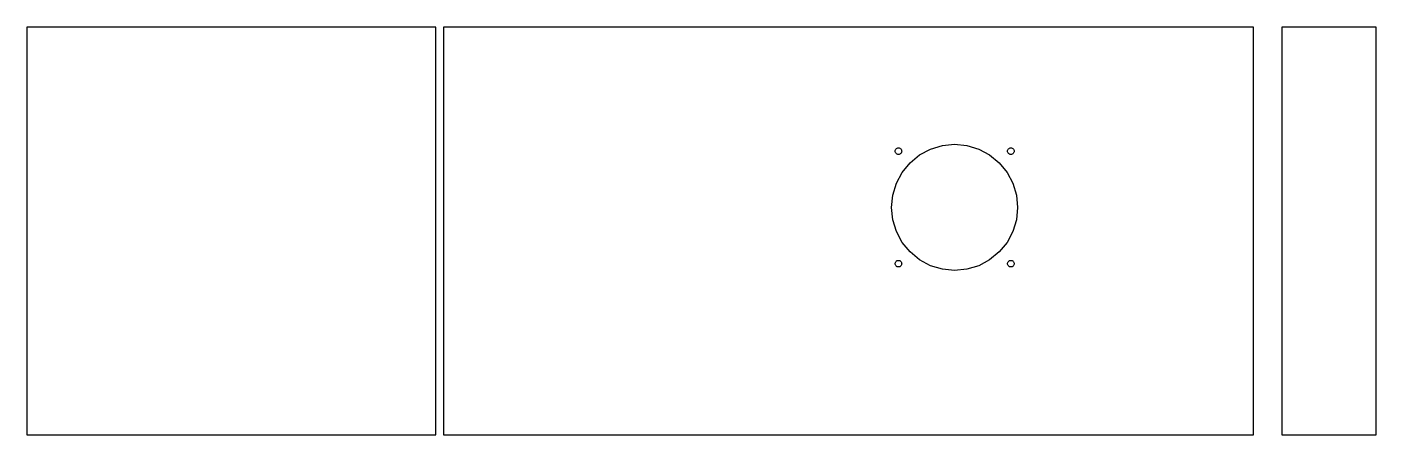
# Model space of a CAD drawing. Header units: metres. Extents: x 0 to 858, y -130 to 130.
import ezdxf

# ---------------------------------------------------------------- set-up
doc = ezdxf.new("R2010")
doc.units = ezdxf.units.M

msp = doc.modelspace()

# ---------------------------------------------------------------- linework, layer by layer
for p, q in [((260, 129.619), (0, 129.619)), ((0, 129.619), (0, -129.619)), ((260, -129.619), (260, 129.619)), ((780, 129.619), (265, 129.619)), ((265, 129.619), (265, -129.619)), ((780, -129.619), (780, 129.619)), ((858, 129.619), (798, 129.619)), ((798, 129.619), (798, -129.619)), ((858, -129.619), (858, 129.619)), ((552.21, 51.1558), (552.328, 51.546)), ((552.328, 51.546), (552.521, 51.9056)), ((552.521, 51.9056), (552.779, 52.2208)), ((552.779, 52.2208), (553.094, 52.4794)), ((553.094, 52.4794), (553.454, 52.6717)), ((553.454, 52.6717), (553.844, 52.79)), ((553.844, 52.79), (554.25, 52.83)), ((554.25, 52.83), (554.656, 52.79)), ((554.656, 52.79), (555.046, 52.6717)), ((555.046, 52.6717), (555.406, 52.4794)), ((555.406, 52.4794), (555.721, 52.2208)), ((555.721, 52.2208), (555.979, 51.9056)), ((555.979, 51.9056), (556.172, 51.546)), ((556.172, 51.546), (556.29, 51.1558)), ((567.733, 48.3253), (574.662, 52.0291)), ((574.662, 52.0291), (582.181, 54.3099)), ((582.181, 54.3099), (590, 55.08)), ((590, 55.08), (597.819, 54.3099)), ((597.819, 54.3099), (605.338, 52.0291)), ((605.338, 52.0291), (612.267, 48.3253)), ((623.71, 51.1558), (623.828, 51.546)), ((623.828, 51.546), (624.021, 51.9056)), ((624.021, 51.9056), (624.279, 52.2208)), ((624.279, 52.2208), (624.594, 52.4794)), ((624.594, 52.4794), (624.954, 52.6717)), ((624.954, 52.6717), (625.344, 52.79)), ((625.344, 52.79), (625.75, 52.83)), ((625.75, 52.83), (626.156, 52.79)), ((626.156, 52.79), (626.546, 52.6717)), ((626.546, 52.6717), (626.906, 52.4794)), ((626.906, 52.4794), (627.221, 52.2208)), ((627.221, 52.2208), (627.479, 51.9056)), ((627.479, 51.9056), (627.672, 51.546)), ((627.672, 51.546), (627.79, 51.1558)), ((552.17, 50.75), (552.21, 51.1558)), ((552.21, 50.3442), (552.17, 50.75)), ((552.328, 49.954), (552.21, 50.3442)), ((552.521, 49.5944), (552.328, 49.954)), ((552.779, 49.2792), (552.521, 49.5944)), ((553.094, 49.0205), (552.779, 49.2792)), ((553.454, 48.8283), (553.094, 49.0205)), ((553.844, 48.71), (553.454, 48.8283)), ((554.25, 48.67), (553.844, 48.71)), ((554.656, 48.71), (554.25, 48.67)), ((555.046, 48.8283), (554.656, 48.71)), ((555.406, 49.0205), (555.046, 48.8283)), ((555.721, 49.2792), (555.406, 49.0205)), ((555.979, 49.5944), (555.721, 49.2792)), ((556.172, 49.954), (555.979, 49.5944)), ((556.29, 50.3442), (556.172, 49.954)), ((556.29, 51.1558), (556.33, 50.75)), ((556.33, 50.75), (556.29, 50.3442)), ((556.675, 37.2672), (561.659, 43.3408)), ((561.659, 43.3408), (567.733, 48.3253)), ((612.267, 48.3253), (618.341, 43.3408)), ((618.341, 43.3408), (623.325, 37.2672)), ((623.67, 50.75), (623.71, 51.1558)), ((623.71, 50.3442), (623.67, 50.75)), ((623.828, 49.954), (623.71, 50.3442)), ((624.021, 49.5944), (623.828, 49.954)), ((624.279, 49.2792), (624.021, 49.5944)), ((624.594, 49.0205), (624.279, 49.2792)), ((624.954, 48.8283), (624.594, 49.0205)), ((625.344, 48.71), (624.954, 48.8283)), ((625.75, 48.67), (625.344, 48.71)), ((626.156, 48.71), (625.75, 48.67)), ((626.546, 48.8283), (626.156, 48.71)), ((626.906, 49.0205), (626.546, 48.8283)), ((627.221, 49.2792), (626.906, 49.0205)), ((627.479, 49.5944), (627.221, 49.2792)), ((627.672, 49.954), (627.479, 49.5944)), ((627.79, 50.3442), (627.672, 49.954)), ((627.79, 51.1558), (627.83, 50.75)), ((627.83, 50.75), (627.79, 50.3442)), ((552.971, 30.338), (556.675, 37.2672)), ((623.325, 37.2672), (627.029, 30.338)), ((550.69, 22.8192), (552.971, 30.338)), ((627.029, 30.338), (629.31, 22.8192)), ((549.92, 15), (550.69, 22.8192)), ((629.31, 22.8192), (630.08, 15)), ((550.69, 7.1808), (549.92, 15)), ((630.08, 15), (629.31, 7.1808)), ((552.971, -0.338), (550.69, 7.1808)), ((629.31, 7.1808), (627.029, -0.338)), ((556.675, -7.2672), (552.971, -0.338)), ((561.659, -13.3408), (556.675, -7.2672)), ((623.325, -7.2672), (618.341, -13.3408)), ((627.029, -0.338), (623.325, -7.2672)), ((567.733, -18.3253), (561.659, -13.3408)), ((618.341, -13.3408), (612.267, -18.3253)), ((552.17, -20.75), (552.21, -20.3442)), ((552.21, -21.1558), (552.17, -20.75)), ((552.21, -20.3442), (552.328, -19.954)), ((552.328, -21.546), (552.21, -21.1558)), ((552.328, -19.954), (552.521, -19.5944)), ((552.521, -21.9056), (552.328, -21.546)), ((552.521, -19.5944), (552.779, -19.2792)), ((552.779, -22.2208), (552.521, -21.9056)), ((552.779, -19.2792), (553.094, -19.0205)), ((553.094, -22.4794), (552.779, -22.2208)), ((553.094, -19.0205), (553.454, -18.8283)), ((553.454, -22.6717), (553.094, -22.4794)), ((553.454, -18.8283), (553.844, -18.71)), ((553.844, -22.79), (553.454, -22.6717)), ((553.844, -18.71), (554.25, -18.67)), ((554.25, -22.83), (553.844, -22.79)), ((554.25, -18.67), (554.656, -18.71)), ((554.656, -22.79), (554.25, -22.83)), ((554.656, -18.71), (555.046, -18.8283)), ((555.046, -22.6717), (554.656, -22.79)), ((555.046, -18.8283), (555.406, -19.0205)), ((555.406, -22.4794), (555.046, -22.6717)), ((555.406, -19.0205), (555.721, -19.2792)), ((555.721, -22.2208), (555.406, -22.4794)), ((555.721, -19.2792), (555.979, -19.5944)), ((555.979, -21.9056), (555.721, -22.2208)), ((555.979, -19.5944), (556.172, -19.954)), ((556.172, -21.546), (555.979, -21.9056)), ((556.172, -19.954), (556.29, -20.3442)), ((556.29, -21.1558), (556.172, -21.546)), ((556.29, -20.3442), (556.33, -20.75)), ((556.33, -20.75), (556.29, -21.1558)), ((574.662, -22.0291), (567.733, -18.3253)), ((582.181, -24.3099), (574.662, -22.0291)), ((590, -25.08), (582.181, -24.3099)), ((597.819, -24.3099), (590, -25.08)), ((605.338, -22.0291), (597.819, -24.3099)), ((612.267, -18.3253), (605.338, -22.0291)), ((623.67, -20.75), (623.71, -20.3442)), ((623.71, -21.1558), (623.67, -20.75)), ((623.71, -20.3442), (623.828, -19.954)), ((623.828, -21.546), (623.71, -21.1558)), ((623.828, -19.954), (624.021, -19.5944)), ((624.021, -21.9056), (623.828, -21.546)), ((624.021, -19.5944), (624.279, -19.2792)), ((624.279, -22.2208), (624.021, -21.9056)), ((624.279, -19.2792), (624.594, -19.0205)), ((624.594, -22.4794), (624.279, -22.2208)), ((624.594, -19.0205), (624.954, -18.8283)), ((624.954, -22.6717), (624.594, -22.4794)), ((624.954, -18.8283), (625.344, -18.71)), ((625.344, -22.79), (624.954, -22.6717)), ((625.344, -18.71), (625.75, -18.67)), ((625.75, -22.83), (625.344, -22.79)), ((625.75, -18.67), (626.156, -18.71)), ((626.156, -22.79), (625.75, -22.83)), ((626.156, -18.71), (626.546, -18.8283)), ((626.546, -22.6717), (626.156, -22.79)), ((626.546, -18.8283), (626.906, -19.0205)), ((626.906, -22.4794), (626.546, -22.6717)), ((626.906, -19.0205), (627.221, -19.2792)), ((627.221, -22.2208), (626.906, -22.4794)), ((627.221, -19.2792), (627.479, -19.5944)), ((627.479, -21.9056), (627.221, -22.2208)), ((627.479, -19.5944), (627.672, -19.954)), ((627.672, -21.546), (627.479, -21.9056)), ((627.672, -19.954), (627.79, -20.3442)), ((627.79, -21.1558), (627.672, -21.546)), ((627.79, -20.3442), (627.83, -20.75)), ((627.83, -20.75), (627.79, -21.1558)), ((0, -129.619), (260, -129.619)), ((265, -129.619), (780, -129.619)), ((798, -129.619), (858, -129.619))]:
    msp.add_line(p, q)

doc.saveas('drawing.dxf')
